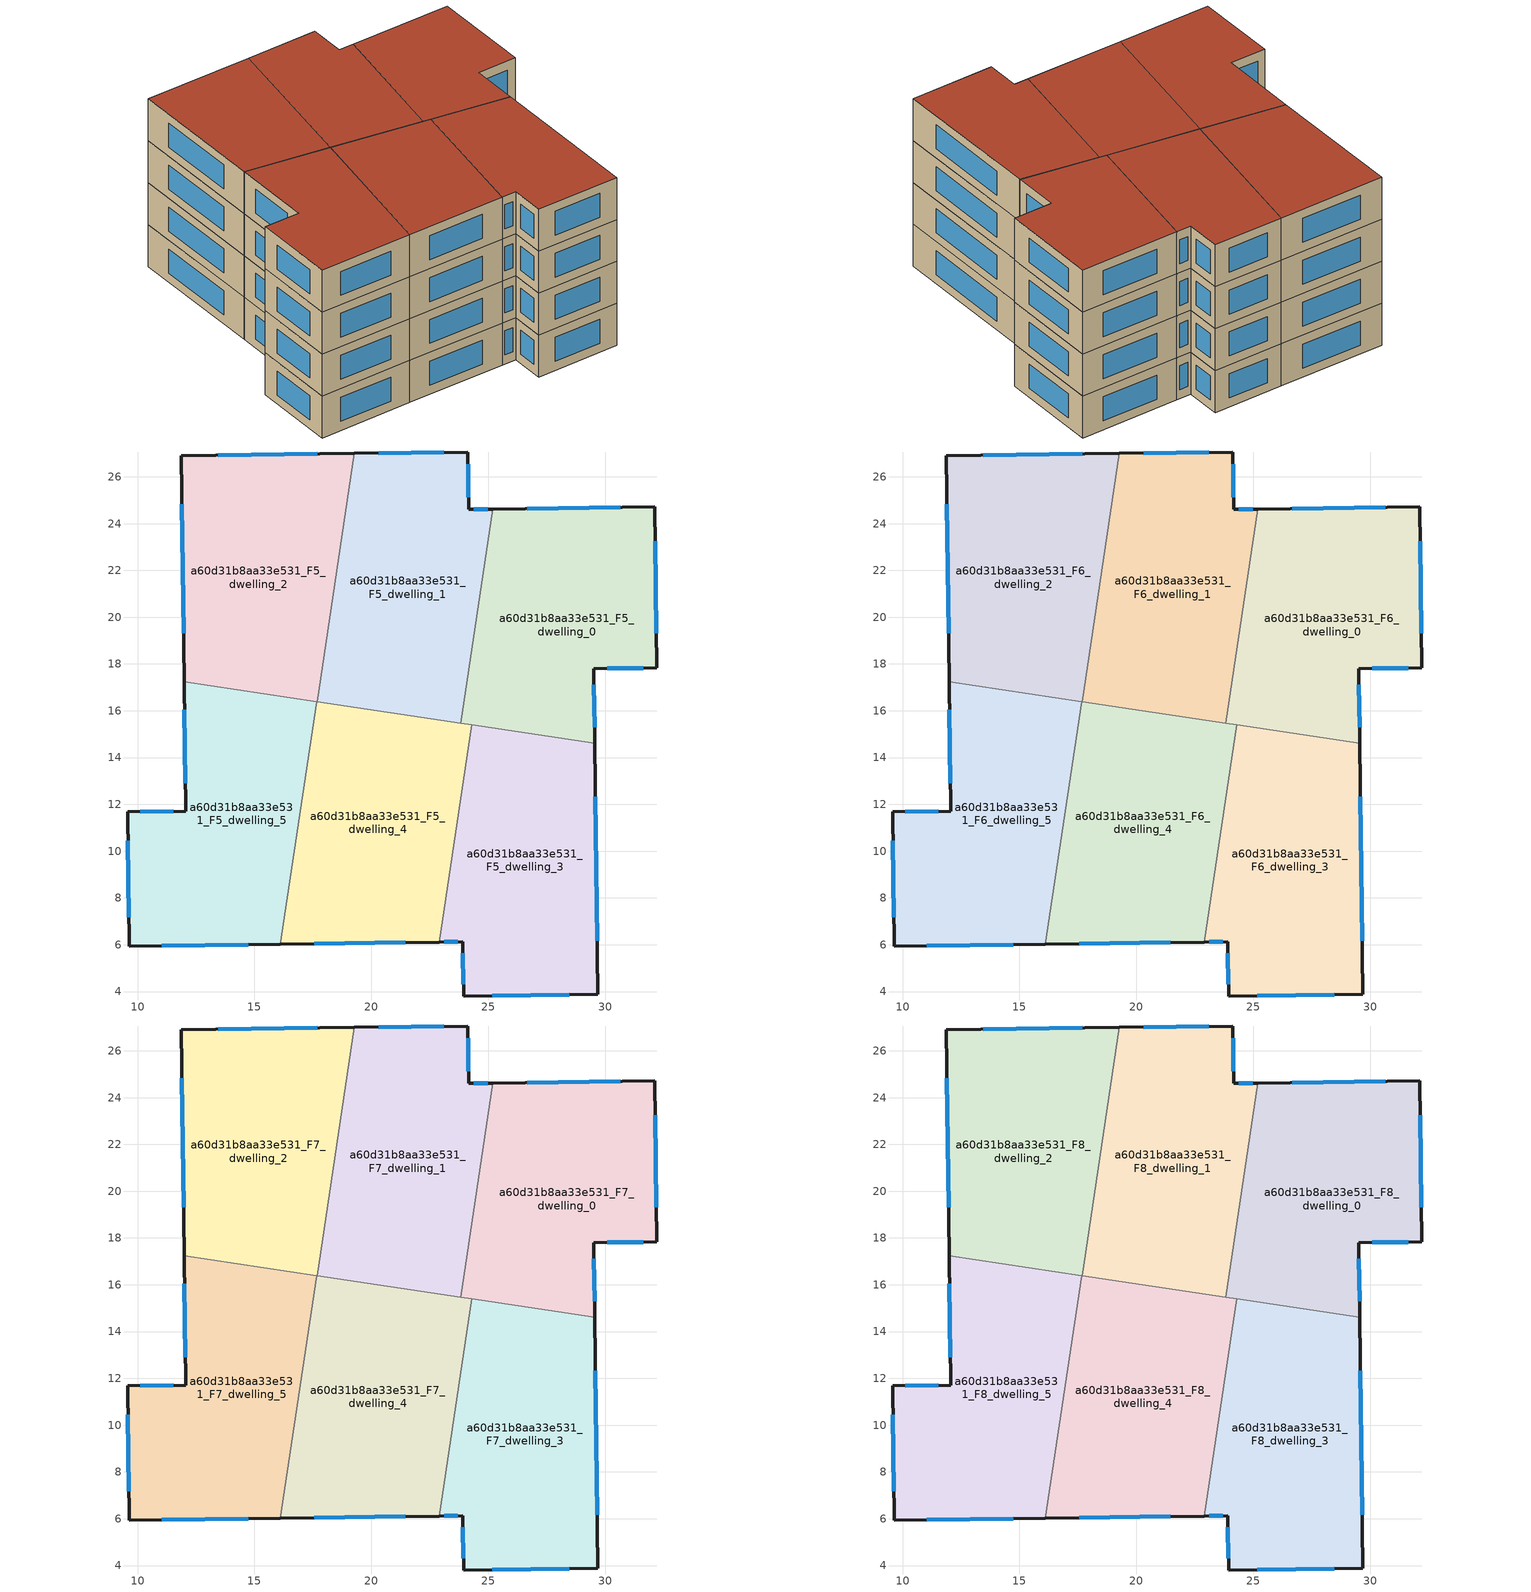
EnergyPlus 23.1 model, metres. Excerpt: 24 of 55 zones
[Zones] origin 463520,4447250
a60d31b8aa33e531_F5_dwelling_0
 floor to a60d31b8aa33e531_F4_dwelling_0 (EU_floor_Construction): 32.12,24.71 32.2,17.83 29.5,17.8 29.54,14.62 23.82,15.47 25.18,24.62 z15
 wall outside (EU_wall_Construction): 29.54,14.62 29.5,17.8 32.2,17.83 32.12,24.71 25.18,24.62 z15:18
 wall to a60d31b8aa33e531_F5_dwelling_1 (EU_wall_Construction): 25.18,24.62 23.82,15.47 z15:18
 wall to a60d31b8aa33e531_F5_dwelling_3 (EU_wall_Construction): 24.29,15.4 29.54,14.62 z15:18
 wall to a60d31b8aa33e531_F5_dwelling_4 (EU_wall_Construction): 23.82,15.47 24.29,15.4 z15:18
 window (EU_Window_Construction): 29.53,15.3 29.51,17.12 / 30.63,24.69 26.67,24.64 / 32.18,19.31 32.13,23.24 / 30.08,17.81 31.62,17.83 z15.64:17.36
a60d31b8aa33e531_F5_dwelling_1
 floor to a60d31b8aa33e531_F4_dwelling_1 (EU_floor_Construction): 24.12,27.06 24.15,24.61 25.18,24.62 23.82,15.47 17.68,16.39 19.27,27 z15
 wall outside (EU_wall_Construction): 25.18,24.62 24.15,24.61 24.12,27.06 19.27,27 z15:18
 wall to a60d31b8aa33e531_F5_dwelling_2 (EU_wall_Construction): 19.27,27 17.68,16.39 z15:18
 wall to a60d31b8aa33e531_F5_dwelling_4 (EU_wall_Construction): 17.68,16.39 23.82,15.47 z15:18
 window (EU_Window_Construction): 23.08,27.05 20.31,27.01 / 24.15,25.13 24.13,26.54 / 24.96,24.62 24.37,24.61 z15.64:17.36
a60d31b8aa33e531_F5_dwelling_2
 floor to a60d31b8aa33e531_F4_dwelling_2 (EU_floor_Construction): 19.27,27 17.68,16.39 11.99,17.24 11.87,26.91 z15
 wall outside (EU_wall_Construction): 19.27,27 11.87,26.91 11.99,17.24 z15:18
 wall to a60d31b8aa33e531_F5_dwelling_5 (EU_wall_Construction): 11.99,17.24 17.66,16.39 z15:18
 wall to a60d31b8aa33e531_F5_dwelling_4 (EU_wall_Construction): 17.66,16.39 17.68,16.39 z15:18
 window (EU_Window_Construction): 11.9,24.84 11.97,19.31 / 17.68,26.98 13.45,26.93 z15.64:17.36
a60d31b8aa33e531_F5_dwelling_3
 floor to a60d31b8aa33e531_F4_dwelling_3 (EU_floor_Construction): 29.54,14.62 29.68,3.88 23.93,3.81 23.9,6.13 22.9,6.12 24.29,15.4 z15
 wall outside (EU_wall_Construction): 22.9,6.12 23.9,6.13 23.93,3.81 29.68,3.88 29.54,14.62 z15:18
 wall to a60d31b8aa33e531_F5_dwelling_4 (EU_wall_Construction): 24.29,15.4 22.9,6.12 z15:18
 window (EU_Window_Construction): 29.65,6.18 29.57,12.32 / 25.17,3.82 28.45,3.86 / 23.91,5.63 23.93,4.3 / 23.12,6.12 23.69,6.13 z15.64:17.36
a60d31b8aa33e531_F5_dwelling_4
 floor to a60d31b8aa33e531_F4_dwelling_4 (EU_floor_Construction): 24.29,15.4 22.9,6.12 16.11,6.03 17.66,16.39 z15
 wall outside (EU_wall_Construction): 16.11,6.03 22.9,6.12 z15:18
 wall to a60d31b8aa33e531_F5_dwelling_5 (EU_wall_Construction): 17.66,16.39 16.11,6.03 z15:18
 window (EU_Window_Construction): 17.56,6.05 21.45,6.1 z15.64:17.36
a60d31b8aa33e531_F5_dwelling_5
 floor to a60d31b8aa33e531_F4_dwelling_5 (EU_floor_Construction): 17.66,16.39 16.11,6.03 9.65,5.94 9.58,11.68 12.06,11.71 11.99,17.24 z15
 wall outside (EU_wall_Construction): 11.99,17.24 12.06,11.71 9.58,11.68 9.65,5.94 16.11,6.03 z15:18
 window (EU_Window_Construction): 12.01,16.05 12.05,12.9 / 11.03,5.96 14.72,6.01 / 9.59,10.45 9.63,7.17 / 11.53,11.71 10.11,11.69 z15.64:17.36
a60d31b8aa33e531_F6_dwelling_0
 floor to a60d31b8aa33e531_F5_dwelling_0 (EU_floor_Construction): 32.12,24.71 32.2,17.83 29.5,17.8 29.54,14.62 23.82,15.47 25.18,24.62 z18
 wall outside (EU_wall_Construction): 29.54,14.62 29.5,17.8 32.2,17.83 32.12,24.71 25.18,24.62 z18:21
 wall to a60d31b8aa33e531_F6_dwelling_1 (EU_wall_Construction): 25.18,24.62 23.82,15.47 z18:21
 wall to a60d31b8aa33e531_F6_dwelling_3 (EU_wall_Construction): 24.29,15.4 29.54,14.62 z18:21
 wall to a60d31b8aa33e531_F6_dwelling_4 (EU_wall_Construction): 23.82,15.47 24.29,15.4 z18:21
 window (EU_Window_Construction): 29.53,15.3 29.51,17.12 / 30.63,24.69 26.67,24.64 / 32.18,19.31 32.13,23.24 / 30.08,17.81 31.62,17.83 z18.64:20.36
a60d31b8aa33e531_F6_dwelling_1
 floor to a60d31b8aa33e531_F5_dwelling_1 (EU_floor_Construction): 24.12,27.06 24.15,24.61 25.18,24.62 23.82,15.47 17.68,16.39 19.27,27 z18
 wall outside (EU_wall_Construction): 25.18,24.62 24.15,24.61 24.12,27.06 19.27,27 z18:21
 wall to a60d31b8aa33e531_F6_dwelling_2 (EU_wall_Construction): 19.27,27 17.68,16.39 z18:21
 wall to a60d31b8aa33e531_F6_dwelling_4 (EU_wall_Construction): 17.68,16.39 23.82,15.47 z18:21
 window (EU_Window_Construction): 23.08,27.05 20.31,27.01 / 24.15,25.13 24.13,26.54 / 24.96,24.62 24.37,24.61 z18.64:20.36
a60d31b8aa33e531_F6_dwelling_2
 floor to a60d31b8aa33e531_F5_dwelling_2 (EU_floor_Construction): 19.27,27 17.68,16.39 11.99,17.24 11.87,26.91 z18
 wall outside (EU_wall_Construction): 19.27,27 11.87,26.91 11.99,17.24 z18:21
 wall to a60d31b8aa33e531_F6_dwelling_5 (EU_wall_Construction): 11.99,17.24 17.66,16.39 z18:21
 wall to a60d31b8aa33e531_F6_dwelling_4 (EU_wall_Construction): 17.66,16.39 17.68,16.39 z18:21
 window (EU_Window_Construction): 11.9,24.84 11.97,19.31 / 17.68,26.98 13.45,26.93 z18.64:20.36
a60d31b8aa33e531_F6_dwelling_3
 floor to a60d31b8aa33e531_F5_dwelling_3 (EU_floor_Construction): 29.54,14.62 29.68,3.88 23.93,3.81 23.9,6.13 22.9,6.12 24.29,15.4 z18
 wall outside (EU_wall_Construction): 22.9,6.12 23.9,6.13 23.93,3.81 29.68,3.88 29.54,14.62 z18:21
 wall to a60d31b8aa33e531_F6_dwelling_4 (EU_wall_Construction): 24.29,15.4 22.9,6.12 z18:21
 window (EU_Window_Construction): 29.65,6.18 29.57,12.32 / 25.17,3.82 28.45,3.86 / 23.91,5.63 23.93,4.3 / 23.12,6.12 23.69,6.13 z18.64:20.36
a60d31b8aa33e531_F6_dwelling_4
 floor to a60d31b8aa33e531_F5_dwelling_4 (EU_floor_Construction): 24.29,15.4 22.9,6.12 16.11,6.03 17.66,16.39 z18
 wall outside (EU_wall_Construction): 16.11,6.03 22.9,6.12 z18:21
 wall to a60d31b8aa33e531_F6_dwelling_5 (EU_wall_Construction): 17.66,16.39 16.11,6.03 z18:21
 window (EU_Window_Construction): 17.56,6.05 21.45,6.1 z18.64:20.36
a60d31b8aa33e531_F6_dwelling_5
 floor to a60d31b8aa33e531_F5_dwelling_5 (EU_floor_Construction): 17.66,16.39 16.11,6.03 9.65,5.94 9.58,11.68 12.06,11.71 11.99,17.24 z18
 wall outside (EU_wall_Construction): 11.99,17.24 12.06,11.71 9.58,11.68 9.65,5.94 16.11,6.03 z18:21
 window (EU_Window_Construction): 12.01,16.05 12.05,12.9 / 11.03,5.96 14.72,6.01 / 9.59,10.45 9.63,7.17 / 11.53,11.71 10.11,11.69 z18.64:20.36
a60d31b8aa33e531_F7_dwelling_0
 floor to a60d31b8aa33e531_F6_dwelling_0 (EU_floor_Construction): 32.12,24.71 32.2,17.83 29.5,17.8 29.54,14.62 23.82,15.47 25.18,24.62 z21
 wall outside (EU_wall_Construction): 29.54,14.62 29.5,17.8 32.2,17.83 32.12,24.71 25.18,24.62 z21:24
 wall to a60d31b8aa33e531_F7_dwelling_1 (EU_wall_Construction): 25.18,24.62 23.82,15.47 z21:24
 wall to a60d31b8aa33e531_F7_dwelling_3 (EU_wall_Construction): 24.29,15.4 29.54,14.62 z21:24
 wall to a60d31b8aa33e531_F7_dwelling_4 (EU_wall_Construction): 23.82,15.47 24.29,15.4 z21:24
 window (EU_Window_Construction): 29.53,15.3 29.51,17.12 / 30.63,24.69 26.67,24.64 / 32.18,19.31 32.13,23.24 / 30.08,17.81 31.62,17.83 z21.64:23.36
a60d31b8aa33e531_F7_dwelling_1
 floor to a60d31b8aa33e531_F6_dwelling_1 (EU_floor_Construction): 24.12,27.06 24.15,24.61 25.18,24.62 23.82,15.47 17.68,16.39 19.27,27 z21
 wall outside (EU_wall_Construction): 25.18,24.62 24.15,24.61 24.12,27.06 19.27,27 z21:24
 wall to a60d31b8aa33e531_F7_dwelling_2 (EU_wall_Construction): 19.27,27 17.68,16.39 z21:24
 wall to a60d31b8aa33e531_F7_dwelling_4 (EU_wall_Construction): 17.68,16.39 23.82,15.47 z21:24
 window (EU_Window_Construction): 23.08,27.05 20.31,27.01 / 24.15,25.13 24.13,26.54 / 24.96,24.62 24.37,24.61 z21.64:23.36
a60d31b8aa33e531_F7_dwelling_2
 floor to a60d31b8aa33e531_F6_dwelling_2 (EU_floor_Construction): 19.27,27 17.68,16.39 11.99,17.24 11.87,26.91 z21
 wall outside (EU_wall_Construction): 19.27,27 11.87,26.91 11.99,17.24 z21:24
 wall to a60d31b8aa33e531_F7_dwelling_5 (EU_wall_Construction): 11.99,17.24 17.66,16.39 z21:24
 wall to a60d31b8aa33e531_F7_dwelling_4 (EU_wall_Construction): 17.66,16.39 17.68,16.39 z21:24
 window (EU_Window_Construction): 11.9,24.84 11.97,19.31 / 17.68,26.98 13.45,26.93 z21.64:23.36
a60d31b8aa33e531_F7_dwelling_3
 floor to a60d31b8aa33e531_F6_dwelling_3 (EU_floor_Construction): 29.54,14.62 29.68,3.88 23.93,3.81 23.9,6.13 22.9,6.12 24.29,15.4 z21
 wall outside (EU_wall_Construction): 22.9,6.12 23.9,6.13 23.93,3.81 29.68,3.88 29.54,14.62 z21:24
 wall to a60d31b8aa33e531_F7_dwelling_4 (EU_wall_Construction): 24.29,15.4 22.9,6.12 z21:24
 window (EU_Window_Construction): 29.65,6.18 29.57,12.32 / 25.17,3.82 28.45,3.86 / 23.91,5.63 23.93,4.3 / 23.12,6.12 23.69,6.13 z21.64:23.36
a60d31b8aa33e531_F7_dwelling_4
 floor to a60d31b8aa33e531_F6_dwelling_4 (EU_floor_Construction): 24.29,15.4 22.9,6.12 16.11,6.03 17.66,16.39 z21
 wall outside (EU_wall_Construction): 16.11,6.03 22.9,6.12 z21:24
 wall to a60d31b8aa33e531_F7_dwelling_5 (EU_wall_Construction): 17.66,16.39 16.11,6.03 z21:24
 window (EU_Window_Construction): 17.56,6.05 21.45,6.1 z21.64:23.36
a60d31b8aa33e531_F7_dwelling_5
 floor to a60d31b8aa33e531_F6_dwelling_5 (EU_floor_Construction): 17.66,16.39 16.11,6.03 9.65,5.94 9.58,11.68 12.06,11.71 11.99,17.24 z21
 wall outside (EU_wall_Construction): 11.99,17.24 12.06,11.71 9.58,11.68 9.65,5.94 16.11,6.03 z21:24
 window (EU_Window_Construction): 12.01,16.05 12.05,12.9 / 11.03,5.96 14.72,6.01 / 9.59,10.45 9.63,7.17 / 11.53,11.71 10.11,11.69 z21.64:23.36
a60d31b8aa33e531_F8_dwelling_0
 floor to a60d31b8aa33e531_F7_dwelling_0 (EU_floor_Construction): 32.12,24.71 32.2,17.83 29.5,17.8 29.54,14.62 23.82,15.47 25.18,24.62 z24
 wall outside (EU_wall_Construction): 29.54,14.62 29.5,17.8 32.2,17.83 32.12,24.71 25.18,24.62 z24:27
 wall to a60d31b8aa33e531_F8_dwelling_1 (EU_wall_Construction): 25.18,24.62 23.82,15.47 z24:27
 wall to a60d31b8aa33e531_F8_dwelling_3 (EU_wall_Construction): 24.29,15.4 29.54,14.62 z24:27
 wall to a60d31b8aa33e531_F8_dwelling_4 (EU_wall_Construction): 23.82,15.47 24.29,15.4 z24:27
 window (EU_Window_Construction): 29.53,15.3 29.51,17.12 / 30.63,24.69 26.67,24.64 / 32.18,19.31 32.13,23.24 / 30.08,17.81 31.62,17.83 z24.64:26.36
 roof outside (EU_roof_Construction): 29.54,14.62 29.5,17.8 32.2,17.83 32.12,24.71 25.18,24.62 23.82,15.47 z27
a60d31b8aa33e531_F8_dwelling_1
 floor to a60d31b8aa33e531_F7_dwelling_1 (EU_floor_Construction): 24.12,27.06 24.15,24.61 25.18,24.62 23.82,15.47 17.68,16.39 19.27,27 z24
 wall outside (EU_wall_Construction): 25.18,24.62 24.15,24.61 24.12,27.06 19.27,27 z24:27
 wall to a60d31b8aa33e531_F8_dwelling_2 (EU_wall_Construction): 19.27,27 17.68,16.39 z24:27
 wall to a60d31b8aa33e531_F8_dwelling_4 (EU_wall_Construction): 17.68,16.39 23.82,15.47 z24:27
 window (EU_Window_Construction): 23.08,27.05 20.31,27.01 / 24.15,25.13 24.13,26.54 / 24.96,24.62 24.37,24.61 z24.64:26.36
 roof outside (EU_roof_Construction): 23.82,15.47 25.18,24.62 24.15,24.61 24.12,27.06 19.27,27 17.68,16.39 z27
a60d31b8aa33e531_F8_dwelling_2
 floor to a60d31b8aa33e531_F7_dwelling_2 (EU_floor_Construction): 19.27,27 17.68,16.39 11.99,17.24 11.87,26.91 z24
 wall outside (EU_wall_Construction): 19.27,27 11.87,26.91 11.99,17.24 z24:27
 wall to a60d31b8aa33e531_F8_dwelling_5 (EU_wall_Construction): 11.99,17.24 17.66,16.39 z24:27
 wall to a60d31b8aa33e531_F8_dwelling_4 (EU_wall_Construction): 17.66,16.39 17.68,16.39 z24:27
 window (EU_Window_Construction): 11.9,24.84 11.97,19.31 / 17.68,26.98 13.45,26.93 z24.64:26.36
 roof outside (EU_roof_Construction): 17.68,16.39 19.27,27 11.87,26.91 11.99,17.24 z27
a60d31b8aa33e531_F8_dwelling_3
 floor to a60d31b8aa33e531_F7_dwelling_3 (EU_floor_Construction): 29.54,14.62 29.68,3.88 23.93,3.81 23.9,6.13 22.9,6.12 24.29,15.4 z24
 wall outside (EU_wall_Construction): 22.9,6.12 23.9,6.13 23.93,3.81 29.68,3.88 29.54,14.62 z24:27
 wall to a60d31b8aa33e531_F8_dwelling_4 (EU_wall_Construction): 24.29,15.4 22.9,6.12 z24:27
 window (EU_Window_Construction): 29.65,6.18 29.57,12.32 / 25.17,3.82 28.45,3.86 / 23.91,5.63 23.93,4.3 / 23.12,6.12 23.69,6.13 z24.64:26.36
 roof outside (EU_roof_Construction): 29.68,3.88 29.54,14.62 24.29,15.4 22.9,6.12 23.9,6.13 23.93,3.81 z27
a60d31b8aa33e531_F8_dwelling_4
 floor to a60d31b8aa33e531_F7_dwelling_4 (EU_floor_Construction): 24.29,15.4 22.9,6.12 16.11,6.03 17.66,16.39 z24
 wall outside (EU_wall_Construction): 16.11,6.03 22.9,6.12 z24:27
 wall to a60d31b8aa33e531_F8_dwelling_5 (EU_wall_Construction): 17.66,16.39 16.11,6.03 z24:27
 window (EU_Window_Construction): 17.56,6.05 21.45,6.1 z24.64:26.36
 roof outside (EU_roof_Construction): 22.9,6.12 24.29,15.4 17.66,16.39 16.11,6.03 z27
a60d31b8aa33e531_F8_dwelling_5
 floor to a60d31b8aa33e531_F7_dwelling_5 (EU_floor_Construction): 17.66,16.39 16.11,6.03 9.65,5.94 9.58,11.68 12.06,11.71 11.99,17.24 z24
 wall outside (EU_wall_Construction): 11.99,17.24 12.06,11.71 9.58,11.68 9.65,5.94 16.11,6.03 z24:27
 window (EU_Window_Construction): 12.01,16.05 12.05,12.9 / 11.03,5.96 14.72,6.01 / 9.59,10.45 9.63,7.17 / 11.53,11.71 10.11,11.69 z24.64:26.36
 roof outside (EU_roof_Construction): 16.11,6.03 17.66,16.39 11.99,17.24 12.06,11.71 9.58,11.68 9.65,5.94 z27
[Building]
EU S2 Campaign: North Axis=0; Terrain=City; Solar Distribution=FullExterior
[Site:Location]
Yerevan-Zvartnots.Intl.AP: Latitude=40.15; Longitude=44.383; Time Zone=4; Elevation=854
[SizingPeriod:WeatherFileDays]
AnnualSizingPeriod: Begin Month=1; Begin Day of Month=1; End Month=12; End Day of Month=31; Day of Week for Start Day=Monday; Use Weather File Daylight Saving Period=No; Use Weather File Rain and Snow Indicators=No
[MATERIAL]
EU_InternalMass_Material: Roughness=MediumRough; Thickness=0.1; Conductivity=1; Density=1800; Specific Heat=900; Thermal Absorptance=0.9; Solar Absorptance=0.7; Visible Absorptance=0.7
[MATERIAL:NOMASS] Roughness=MediumRough; Thermal Absorptance=0.9; Solar Absorptance=0.7; Visible Absorptance=0.7
Name | Thermal Resistance
EU_wall_NoMass | 1.05043
EU_roof_NoMass | 1.45357
EU_floor_NoMass | 0.478065
[WINDOWMATERIAL:SIMPLEGLAZINGSYSTEM]
EU_Window_SimpleGlazing: UFactor=2.5566; Solar Heat Gain Coefficient=0.75; Visible Transmittance=0.75
[CONSTRUCTION]
EU_wall_Construction: EU_wall_NoMass
EU_roof_Construction: EU_roof_NoMass
EU_floor_Construction: EU_floor_NoMass
EU_Window_Construction: EU_Window_SimpleGlazing
EU_InternalMass_Construction: EU_InternalMass_Material
[ZONE] Type=1; Multiplier=1; Ceiling Height=autocalculate; Floor Area=autocalculate; Part of Total Floor Area=Yes
Name | Volume
a60d31b8aa33e531_F5_dwelling_0; a60d31b8aa33e531_F6_dwelling_0; a60d31b8aa33e531_F7_dwelling_0; a60d31b8aa33e531_F8_dwelling_0 | 199.97
a60d31b8aa33e531_F5_dwelling_1; a60d31b8aa33e531_F6_dwelling_1; a60d31b8aa33e531_F7_dwelling_1; a60d31b8aa33e531_F8_dwelling_1 | 199.988
a60d31b8aa33e531_F5_dwelling_2; a60d31b8aa33e531_F6_dwelling_2; a60d31b8aa33e531_F7_dwelling_2; a60d31b8aa33e531_F8_dwelling_2 | 199.975
a60d31b8aa33e531_F5_dwelling_3; a60d31b8aa33e531_F6_dwelling_3; a60d31b8aa33e531_F7_dwelling_3; a60d31b8aa33e531_F8_dwelling_3 | 199.979
a60d31b8aa33e531_F5_dwelling_4; a60d31b8aa33e531_F6_dwelling_4; a60d31b8aa33e531_F7_dwelling_4; a60d31b8aa33e531_F8_dwelling_4 | 199.941
a60d31b8aa33e531_F5_dwelling_5; a60d31b8aa33e531_F6_dwelling_5; a60d31b8aa33e531_F7_dwelling_5; a60d31b8aa33e531_F8_dwelling_5 | 199.967
[INTERNALMASS] Construction=EU_InternalMass_Construction
Name | Zone or ZoneList | Surface Area
a60d31b8aa33e531_F5_dwelling_0_EU_InternalMass | a60d31b8aa33e531_F5_dwelling_0 | 66.6567
a60d31b8aa33e531_F5_dwelling_1_EU_InternalMass | a60d31b8aa33e531_F5_dwelling_1 | 66.6628
a60d31b8aa33e531_F5_dwelling_2_EU_InternalMass | a60d31b8aa33e531_F5_dwelling_2 | 66.6581
a60d31b8aa33e531_F5_dwelling_3_EU_InternalMass | a60d31b8aa33e531_F5_dwelling_3 | 66.6596
a60d31b8aa33e531_F5_dwelling_4_EU_InternalMass | a60d31b8aa33e531_F5_dwelling_4 | 66.6468
a60d31b8aa33e531_F5_dwelling_5_EU_InternalMass | a60d31b8aa33e531_F5_dwelling_5 | 66.6558
a60d31b8aa33e531_F6_dwelling_0_EU_InternalMass | a60d31b8aa33e531_F6_dwelling_0 | 66.6567
a60d31b8aa33e531_F6_dwelling_1_EU_InternalMass | a60d31b8aa33e531_F6_dwelling_1 | 66.6628
a60d31b8aa33e531_F6_dwelling_2_EU_InternalMass | a60d31b8aa33e531_F6_dwelling_2 | 66.6581
a60d31b8aa33e531_F6_dwelling_3_EU_InternalMass | a60d31b8aa33e531_F6_dwelling_3 | 66.6596
a60d31b8aa33e531_F6_dwelling_4_EU_InternalMass | a60d31b8aa33e531_F6_dwelling_4 | 66.6468
a60d31b8aa33e531_F6_dwelling_5_EU_InternalMass | a60d31b8aa33e531_F6_dwelling_5 | 66.6558
a60d31b8aa33e531_F7_dwelling_0_EU_InternalMass | a60d31b8aa33e531_F7_dwelling_0 | 66.6567
a60d31b8aa33e531_F7_dwelling_1_EU_InternalMass | a60d31b8aa33e531_F7_dwelling_1 | 66.6628
a60d31b8aa33e531_F7_dwelling_2_EU_InternalMass | a60d31b8aa33e531_F7_dwelling_2 | 66.6581
a60d31b8aa33e531_F7_dwelling_3_EU_InternalMass | a60d31b8aa33e531_F7_dwelling_3 | 66.6596
a60d31b8aa33e531_F7_dwelling_4_EU_InternalMass | a60d31b8aa33e531_F7_dwelling_4 | 66.6468
a60d31b8aa33e531_F7_dwelling_5_EU_InternalMass | a60d31b8aa33e531_F7_dwelling_5 | 66.6558
a60d31b8aa33e531_F8_dwelling_0_EU_InternalMass | a60d31b8aa33e531_F8_dwelling_0 | 66.6567
a60d31b8aa33e531_F8_dwelling_1_EU_InternalMass | a60d31b8aa33e531_F8_dwelling_1 | 66.6628
a60d31b8aa33e531_F8_dwelling_2_EU_InternalMass | a60d31b8aa33e531_F8_dwelling_2 | 66.6581
a60d31b8aa33e531_F8_dwelling_3_EU_InternalMass | a60d31b8aa33e531_F8_dwelling_3 | 66.6596
a60d31b8aa33e531_F8_dwelling_4_EU_InternalMass | a60d31b8aa33e531_F8_dwelling_4 | 66.6468
a60d31b8aa33e531_F8_dwelling_5_EU_InternalMass | a60d31b8aa33e531_F8_dwelling_5 | 66.6558
[OTHEREQUIPMENT] Fuel Type=Electricity; Design Level Calculation Method=Watts/Area; Power per Zone Floor Area=1; Fraction Latent=0; Fraction Radiant=0; Fraction Lost=0; Carbon Dioxide Generation Rate=0; EndUse Subcategory=EU_Step8_InternalGains
Name | Zone or ZoneList or Space or SpaceList | Schedule
EU_Step8_InternalGain_a60d31b8aa33e531_F5_dwelling_0_f000 | a60d31b8aa33e531_F5_dwelling_0 | EU_Step8_GainSchedule_a60d31b8aa33e531_F5_dwelling_0_f000
EU_Step8_InternalGain_a60d31b8aa33e531_F5_dwelling_1_f000 | a60d31b8aa33e531_F5_dwelling_1 | EU_Step8_GainSchedule_a60d31b8aa33e531_F5_dwelling_1_f000
EU_Step8_InternalGain_a60d31b8aa33e531_F5_dwelling_2_f000 | a60d31b8aa33e531_F5_dwelling_2 | EU_Step8_GainSchedule_a60d31b8aa33e531_F5_dwelling_2_f000
EU_Step8_InternalGain_a60d31b8aa33e531_F5_dwelling_3_f000 | a60d31b8aa33e531_F5_dwelling_3 | EU_Step8_GainSchedule_a60d31b8aa33e531_F5_dwelling_3_f000
EU_Step8_InternalGain_a60d31b8aa33e531_F5_dwelling_4_f000 | a60d31b8aa33e531_F5_dwelling_4 | EU_Step8_GainSchedule_a60d31b8aa33e531_F5_dwelling_4_f000
EU_Step8_InternalGain_a60d31b8aa33e531_F5_dwelling_5_f000 | a60d31b8aa33e531_F5_dwelling_5 | EU_Step8_GainSchedule_a60d31b8aa33e531_F5_dwelling_5_f000
EU_Step8_InternalGain_a60d31b8aa33e531_F6_dwelling_0_f000 | a60d31b8aa33e531_F6_dwelling_0 | EU_Step8_GainSchedule_a60d31b8aa33e531_F6_dwelling_0_f000
EU_Step8_InternalGain_a60d31b8aa33e531_F6_dwelling_1_f000 | a60d31b8aa33e531_F6_dwelling_1 | EU_Step8_GainSchedule_a60d31b8aa33e531_F6_dwelling_1_f000
EU_Step8_InternalGain_a60d31b8aa33e531_F6_dwelling_2_f000 | a60d31b8aa33e531_F6_dwelling_2 | EU_Step8_GainSchedule_a60d31b8aa33e531_F6_dwelling_2_f000
EU_Step8_InternalGain_a60d31b8aa33e531_F6_dwelling_3_f000 | a60d31b8aa33e531_F6_dwelling_3 | EU_Step8_GainSchedule_a60d31b8aa33e531_F6_dwelling_3_f000
EU_Step8_InternalGain_a60d31b8aa33e531_F6_dwelling_4_f000 | a60d31b8aa33e531_F6_dwelling_4 | EU_Step8_GainSchedule_a60d31b8aa33e531_F6_dwelling_4_f000
EU_Step8_InternalGain_a60d31b8aa33e531_F6_dwelling_5_f000 | a60d31b8aa33e531_F6_dwelling_5 | EU_Step8_GainSchedule_a60d31b8aa33e531_F6_dwelling_5_f000
EU_Step8_InternalGain_a60d31b8aa33e531_F7_dwelling_0_f000 | a60d31b8aa33e531_F7_dwelling_0 | EU_Step8_GainSchedule_a60d31b8aa33e531_F7_dwelling_0_f000
EU_Step8_InternalGain_a60d31b8aa33e531_F7_dwelling_1_f000 | a60d31b8aa33e531_F7_dwelling_1 | EU_Step8_GainSchedule_a60d31b8aa33e531_F7_dwelling_1_f000
EU_Step8_InternalGain_a60d31b8aa33e531_F7_dwelling_2_f000 | a60d31b8aa33e531_F7_dwelling_2 | EU_Step8_GainSchedule_a60d31b8aa33e531_F7_dwelling_2_f000
EU_Step8_InternalGain_a60d31b8aa33e531_F7_dwelling_3_f000 | a60d31b8aa33e531_F7_dwelling_3 | EU_Step8_GainSchedule_a60d31b8aa33e531_F7_dwelling_3_f000
EU_Step8_InternalGain_a60d31b8aa33e531_F7_dwelling_4_f000 | a60d31b8aa33e531_F7_dwelling_4 | EU_Step8_GainSchedule_a60d31b8aa33e531_F7_dwelling_4_f000
EU_Step8_InternalGain_a60d31b8aa33e531_F7_dwelling_5_f000 | a60d31b8aa33e531_F7_dwelling_5 | EU_Step8_GainSchedule_a60d31b8aa33e531_F7_dwelling_5_f000
EU_Step8_InternalGain_a60d31b8aa33e531_F8_dwelling_0_f000 | a60d31b8aa33e531_F8_dwelling_0 | EU_Step8_GainSchedule_a60d31b8aa33e531_F8_dwelling_0_f000
EU_Step8_InternalGain_a60d31b8aa33e531_F8_dwelling_1_f000 | a60d31b8aa33e531_F8_dwelling_1 | EU_Step8_GainSchedule_a60d31b8aa33e531_F8_dwelling_1_f000
EU_Step8_InternalGain_a60d31b8aa33e531_F8_dwelling_2_f000 | a60d31b8aa33e531_F8_dwelling_2 | EU_Step8_GainSchedule_a60d31b8aa33e531_F8_dwelling_2_f000
EU_Step8_InternalGain_a60d31b8aa33e531_F8_dwelling_3_f000 | a60d31b8aa33e531_F8_dwelling_3 | EU_Step8_GainSchedule_a60d31b8aa33e531_F8_dwelling_3_f000
EU_Step8_InternalGain_a60d31b8aa33e531_F8_dwelling_4_f000 | a60d31b8aa33e531_F8_dwelling_4 | EU_Step8_GainSchedule_a60d31b8aa33e531_F8_dwelling_4_f000
EU_Step8_InternalGain_a60d31b8aa33e531_F8_dwelling_5_f000 | a60d31b8aa33e531_F8_dwelling_5 | EU_Step8_GainSchedule_a60d31b8aa33e531_F8_dwelling_5_f000
[ZONEVENTILATION:DESIGNFLOWRATE] Schedule=EU_AlwaysOn; Design Flow Rate Calculation Method=AirChanges/Hour; Air Changes per Hour=0.557805; Ventilation Type=Natural; Fan Pressure Rise=0; Fan Total Efficiency=1; Constant Term Coefficient=1; Temperature Term Coefficient=0; Velocity Term Coefficient=0; Velocity Squared Term Coefficient=0; Minimum Indoor Temperature=-100; Maximum Indoor Temperature=100; Delta Temperature=-100; Minimum Outdoor Temperature=-100; Maximum Outdoor Temperature=100; Maximum Wind Speed=40
Name | Zone or ZoneList or Space or SpaceList
EU_ConstantAir_a60d31b8aa33e531_F5_dwelling_0 | a60d31b8aa33e531_F5_dwelling_0
EU_ConstantAir_a60d31b8aa33e531_F5_dwelling_1 | a60d31b8aa33e531_F5_dwelling_1
EU_ConstantAir_a60d31b8aa33e531_F5_dwelling_2 | a60d31b8aa33e531_F5_dwelling_2
EU_ConstantAir_a60d31b8aa33e531_F5_dwelling_3 | a60d31b8aa33e531_F5_dwelling_3
EU_ConstantAir_a60d31b8aa33e531_F5_dwelling_4 | a60d31b8aa33e531_F5_dwelling_4
EU_ConstantAir_a60d31b8aa33e531_F5_dwelling_5 | a60d31b8aa33e531_F5_dwelling_5
EU_ConstantAir_a60d31b8aa33e531_F6_dwelling_0 | a60d31b8aa33e531_F6_dwelling_0
EU_ConstantAir_a60d31b8aa33e531_F6_dwelling_1 | a60d31b8aa33e531_F6_dwelling_1
EU_ConstantAir_a60d31b8aa33e531_F6_dwelling_2 | a60d31b8aa33e531_F6_dwelling_2
EU_ConstantAir_a60d31b8aa33e531_F6_dwelling_3 | a60d31b8aa33e531_F6_dwelling_3
EU_ConstantAir_a60d31b8aa33e531_F6_dwelling_4 | a60d31b8aa33e531_F6_dwelling_4
EU_ConstantAir_a60d31b8aa33e531_F6_dwelling_5 | a60d31b8aa33e531_F6_dwelling_5
EU_ConstantAir_a60d31b8aa33e531_F7_dwelling_0 | a60d31b8aa33e531_F7_dwelling_0
EU_ConstantAir_a60d31b8aa33e531_F7_dwelling_1 | a60d31b8aa33e531_F7_dwelling_1
EU_ConstantAir_a60d31b8aa33e531_F7_dwelling_2 | a60d31b8aa33e531_F7_dwelling_2
EU_ConstantAir_a60d31b8aa33e531_F7_dwelling_3 | a60d31b8aa33e531_F7_dwelling_3
EU_ConstantAir_a60d31b8aa33e531_F7_dwelling_4 | a60d31b8aa33e531_F7_dwelling_4
EU_ConstantAir_a60d31b8aa33e531_F7_dwelling_5 | a60d31b8aa33e531_F7_dwelling_5
EU_ConstantAir_a60d31b8aa33e531_F8_dwelling_0 | a60d31b8aa33e531_F8_dwelling_0
EU_ConstantAir_a60d31b8aa33e531_F8_dwelling_1 | a60d31b8aa33e531_F8_dwelling_1
EU_ConstantAir_a60d31b8aa33e531_F8_dwelling_2 | a60d31b8aa33e531_F8_dwelling_2
EU_ConstantAir_a60d31b8aa33e531_F8_dwelling_3 | a60d31b8aa33e531_F8_dwelling_3
EU_ConstantAir_a60d31b8aa33e531_F8_dwelling_4 | a60d31b8aa33e531_F8_dwelling_4
EU_ConstantAir_a60d31b8aa33e531_F8_dwelling_5 | a60d31b8aa33e531_F8_dwelling_5
[HVACTEMPLATE:THERMOSTAT] Constant Heating Setpoint=20; Constant Cooling Setpoint=50
EU_HeatOnly_a60d31b8aa33e531_F0_dwelling_0; EU_HeatOnly_a60d31b8aa33e531_F0_dwelling_1; EU_HeatOnly_a60d31b8aa33e531_F0_dwelling_2; EU_HeatOnly_a60d31b8aa33e531_F0_dwelling_3; EU_HeatOnly_a60d31b8aa33e531_F0_dwelling_4; EU_HeatOnly_a60d31b8aa33e531_F0_dwelling_5; EU_HeatOnly_a60d31b8aa33e531_F0_dwelling_6; EU_HeatOnly_a60d31b8aa33e531_F1_dwelling_0; EU_HeatOnly_a60d31b8aa33e531_F1_dwelling_1; EU_HeatOnly_a60d31b8aa33e531_F1_dwelling_2; EU_HeatOnly_a60d31b8aa33e531_F1_dwelling_3; EU_HeatOnly_a60d31b8aa33e531_F1_dwelling_4; EU_HeatOnly_a60d31b8aa33e531_F1_dwelling_5; EU_HeatOnly_a60d31b8aa33e531_F2_dwelling_0; EU_HeatOnly_a60d31b8aa33e531_F2_dwelling_1; EU_HeatOnly_a60d31b8aa33e531_F2_dwelling_2; EU_HeatOnly_a60d31b8aa33e531_F2_dwelling_3; EU_HeatOnly_a60d31b8aa33e531_F2_dwelling_4; EU_HeatOnly_a60d31b8aa33e531_F2_dwelling_5; EU_HeatOnly_a60d31b8aa33e531_F3_dwelling_0; EU_HeatOnly_a60d31b8aa33e531_F3_dwelling_1; EU_HeatOnly_a60d31b8aa33e531_F3_dwelling_2; EU_HeatOnly_a60d31b8aa33e531_F3_dwelling_3; EU_HeatOnly_a60d31b8aa33e531_F3_dwelling_4; EU_HeatOnly_a60d31b8aa33e531_F3_dwelling_5; EU_HeatOnly_a60d31b8aa33e531_F4_dwelling_0; EU_HeatOnly_a60d31b8aa33e531_F4_dwelling_1; EU_HeatOnly_a60d31b8aa33e531_F4_dwelling_2; EU_HeatOnly_a60d31b8aa33e531_F4_dwelling_3; EU_HeatOnly_a60d31b8aa33e531_F4_dwelling_4; EU_HeatOnly_a60d31b8aa33e531_F4_dwelling_5; EU_HeatOnly_a60d31b8aa33e531_F5_dwelling_0; EU_HeatOnly_a60d31b8aa33e531_F5_dwelling_1; EU_HeatOnly_a60d31b8aa33e531_F5_dwelling_2; EU_HeatOnly_a60d31b8aa33e531_F5_dwelling_3; EU_HeatOnly_a60d31b8aa33e531_F5_dwelling_4; EU_HeatOnly_a60d31b8aa33e531_F5_dwelling_5; EU_HeatOnly_a60d31b8aa33e531_F6_dwelling_0; EU_HeatOnly_a60d31b8aa33e531_F6_dwelling_1; EU_HeatOnly_a60d31b8aa33e531_F6_dwelling_2; EU_HeatOnly_a60d31b8aa33e531_F6_dwelling_3; EU_HeatOnly_a60d31b8aa33e531_F6_dwelling_4; EU_HeatOnly_a60d31b8aa33e531_F6_dwelling_5; EU_HeatOnly_a60d31b8aa33e531_F7_dwelling_0; EU_HeatOnly_a60d31b8aa33e531_F7_dwelling_1; EU_HeatOnly_a60d31b8aa33e531_F7_dwelling_2; EU_HeatOnly_a60d31b8aa33e531_F7_dwelling_3; EU_HeatOnly_a60d31b8aa33e531_F7_dwelling_4; EU_HeatOnly_a60d31b8aa33e531_F7_dwelling_5; EU_HeatOnly_a60d31b8aa33e531_F8_dwelling_0; EU_HeatOnly_a60d31b8aa33e531_F8_dwelling_1; EU_HeatOnly_a60d31b8aa33e531_F8_dwelling_2; EU_HeatOnly_a60d31b8aa33e531_F8_dwelling_3; EU_HeatOnly_a60d31b8aa33e531_F8_dwelling_4; EU_HeatOnly_a60d31b8aa33e531_F8_dwelling_5
[HVACTEMPLATE:ZONE:IDEALLOADSAIRSYSTEM] System Availability Schedule=EU_AlwaysOn; Maximum Heating Supply Air Temperature=50; Minimum Cooling Supply Air Temperature=13; Maximum Heating Supply Air Humidity Ratio=0.0156; Minimum Cooling Supply Air Humidity Ratio=0.0077; Heating Limit=NoLimit; Cooling Limit=NoLimit; Heating Availability Schedule=EU_AlwaysOn; Cooling Availability Schedule=EU_CoolingOff; Dehumidification Control Type=ConstantSensibleHeatRatio; Cooling Sensible Heat Ratio=0.7; Dehumidification Setpoint=60; Humidification Control Type=None; Humidification Setpoint=30; Outdoor Air Method=None; Outdoor Air Flow Rate per Person=0.00944; Outdoor Air Flow Rate per Zone Floor Area=0; Outdoor Air Flow Rate per Zone=0; Demand Controlled Ventilation Type=None; Outdoor Air Economizer Type=NoEconomizer; Heat Recovery Type=None; Sensible Heat Recovery Effectiveness=0.7; Latent Heat Recovery Effectiveness=0.65
Name | Template Thermostat
a60d31b8aa33e531_F5_dwelling_0 | EU_HeatOnly_a60d31b8aa33e531_F5_dwelling_0
a60d31b8aa33e531_F5_dwelling_1 | EU_HeatOnly_a60d31b8aa33e531_F5_dwelling_1
a60d31b8aa33e531_F5_dwelling_2 | EU_HeatOnly_a60d31b8aa33e531_F5_dwelling_2
a60d31b8aa33e531_F5_dwelling_3 | EU_HeatOnly_a60d31b8aa33e531_F5_dwelling_3
a60d31b8aa33e531_F5_dwelling_4 | EU_HeatOnly_a60d31b8aa33e531_F5_dwelling_4
a60d31b8aa33e531_F5_dwelling_5 | EU_HeatOnly_a60d31b8aa33e531_F5_dwelling_5
a60d31b8aa33e531_F6_dwelling_0 | EU_HeatOnly_a60d31b8aa33e531_F6_dwelling_0
a60d31b8aa33e531_F6_dwelling_1 | EU_HeatOnly_a60d31b8aa33e531_F6_dwelling_1
a60d31b8aa33e531_F6_dwelling_2 | EU_HeatOnly_a60d31b8aa33e531_F6_dwelling_2
a60d31b8aa33e531_F6_dwelling_3 | EU_HeatOnly_a60d31b8aa33e531_F6_dwelling_3
a60d31b8aa33e531_F6_dwelling_4 | EU_HeatOnly_a60d31b8aa33e531_F6_dwelling_4
a60d31b8aa33e531_F6_dwelling_5 | EU_HeatOnly_a60d31b8aa33e531_F6_dwelling_5
a60d31b8aa33e531_F7_dwelling_0 | EU_HeatOnly_a60d31b8aa33e531_F7_dwelling_0
a60d31b8aa33e531_F7_dwelling_1 | EU_HeatOnly_a60d31b8aa33e531_F7_dwelling_1
a60d31b8aa33e531_F7_dwelling_2 | EU_HeatOnly_a60d31b8aa33e531_F7_dwelling_2
a60d31b8aa33e531_F7_dwelling_3 | EU_HeatOnly_a60d31b8aa33e531_F7_dwelling_3
a60d31b8aa33e531_F7_dwelling_4 | EU_HeatOnly_a60d31b8aa33e531_F7_dwelling_4
a60d31b8aa33e531_F7_dwelling_5 | EU_HeatOnly_a60d31b8aa33e531_F7_dwelling_5
a60d31b8aa33e531_F8_dwelling_0 | EU_HeatOnly_a60d31b8aa33e531_F8_dwelling_0
a60d31b8aa33e531_F8_dwelling_1 | EU_HeatOnly_a60d31b8aa33e531_F8_dwelling_1
a60d31b8aa33e531_F8_dwelling_2 | EU_HeatOnly_a60d31b8aa33e531_F8_dwelling_2
a60d31b8aa33e531_F8_dwelling_3 | EU_HeatOnly_a60d31b8aa33e531_F8_dwelling_3
a60d31b8aa33e531_F8_dwelling_4 | EU_HeatOnly_a60d31b8aa33e531_F8_dwelling_4
a60d31b8aa33e531_F8_dwelling_5 | EU_HeatOnly_a60d31b8aa33e531_F8_dwelling_5
[SIZING:ZONE] Zone Cooling Design Supply Air Temperature Input Method=SupplyAirTemperature; Zone Cooling Design Supply Air Temperature=13; Zone Heating Design Supply Air Temperature Input Method=SupplyAirTemperature; Zone Heating Design Supply Air Temperature=50; Zone Cooling Design Supply Air Humidity Ratio=0.008; Zone Heating Design Supply Air Humidity Ratio=0.008; Cooling Design Air Flow Method=DesignDay; Cooling Design Air Flow Rate=0; Cooling Minimum Air Flow per Zone Floor Area=0.000762; Cooling Minimum Air Flow=0; Cooling Minimum Air Flow Fraction=0.2; Heating Design Air Flow Method=DesignDay; Heating Design Air Flow Rate=0; Heating Maximum Air Flow per Zone Floor Area=0.002032; Heating Maximum Air Flow=0.141576; Heating Maximum Air Flow Fraction=0.3; Account for Dedicated Outdoor Air System=No; Dedicated Outdoor Air System Control Strategy=NeutralSupplyAir; Dedicated Outdoor Air Low Setpoint Temperature for Design=autosize; Dedicated Outdoor Air High Setpoint Temperature for Design=autosize; Zone Load Sizing Method=Sensible Load Only No Latent Load; Zone Latent Cooling Design Supply Air Humidity Ratio Input Method=HumidityRatioDifference; Zone Cooling Design Supply Air Humidity Ratio Difference=0.005; Zone Latent Heating Design Supply Air Humidity Ratio Input Method=HumidityRatioDifference; Zone Humidification Design Supply Air Humidity Ratio Difference=0.005
a60d31b8aa33e531_F5_dwelling_0; a60d31b8aa33e531_F5_dwelling_1; a60d31b8aa33e531_F5_dwelling_2; a60d31b8aa33e531_F5_dwelling_3; a60d31b8aa33e531_F5_dwelling_4; a60d31b8aa33e531_F5_dwelling_5; a60d31b8aa33e531_F6_dwelling_0; a60d31b8aa33e531_F6_dwelling_1; a60d31b8aa33e531_F6_dwelling_2; a60d31b8aa33e531_F6_dwelling_3; a60d31b8aa33e531_F6_dwelling_4; a60d31b8aa33e531_F6_dwelling_5; a60d31b8aa33e531_F7_dwelling_0; a60d31b8aa33e531_F7_dwelling_1; a60d31b8aa33e531_F7_dwelling_2; a60d31b8aa33e531_F7_dwelling_3; a60d31b8aa33e531_F7_dwelling_4; a60d31b8aa33e531_F7_dwelling_5; a60d31b8aa33e531_F8_dwelling_0; a60d31b8aa33e531_F8_dwelling_1; a60d31b8aa33e531_F8_dwelling_2; a60d31b8aa33e531_F8_dwelling_3; a60d31b8aa33e531_F8_dwelling_4; a60d31b8aa33e531_F8_dwelling_5
[SCHEDULE:CONSTANT]
Name | Hourly Value
EU_AlwaysOn | 1
EU_CoolingOff | 0
[SCHEDULE:FILE] Column Number=1; Rows to Skip at Top=0; Number of Hours of Data=8760; Column Separator=Comma; Interpolate to Timestep=No; Minutes per Item=60; Adjust Schedule for Daylight Savings=Yes
Name | File
EU_Step8_GainSchedule_a60d31b8aa33e531_F5_dwelling_0_f000 | ../../schedules/a60d31b8aa33e531/a60d31b8aa33e531_F5_dwelling_0_f000_gain.csv
EU_Step8_GainSchedule_a60d31b8aa33e531_F5_dwelling_1_f000 | ../../schedules/a60d31b8aa33e531/a60d31b8aa33e531_F5_dwelling_1_f000_gain.csv
EU_Step8_GainSchedule_a60d31b8aa33e531_F5_dwelling_2_f000 | ../../schedules/a60d31b8aa33e531/a60d31b8aa33e531_F5_dwelling_2_f000_gain.csv
EU_Step8_GainSchedule_a60d31b8aa33e531_F5_dwelling_3_f000 | ../../schedules/a60d31b8aa33e531/a60d31b8aa33e531_F5_dwelling_3_f000_gain.csv
EU_Step8_GainSchedule_a60d31b8aa33e531_F5_dwelling_4_f000 | ../../schedules/a60d31b8aa33e531/a60d31b8aa33e531_F5_dwelling_4_f000_gain.csv
EU_Step8_GainSchedule_a60d31b8aa33e531_F5_dwelling_5_f000 | ../../schedules/a60d31b8aa33e531/a60d31b8aa33e531_F5_dwelling_5_f000_gain.csv
EU_Step8_GainSchedule_a60d31b8aa33e531_F6_dwelling_0_f000 | ../../schedules/a60d31b8aa33e531/a60d31b8aa33e531_F6_dwelling_0_f000_gain.csv
EU_Step8_GainSchedule_a60d31b8aa33e531_F6_dwelling_1_f000 | ../../schedules/a60d31b8aa33e531/a60d31b8aa33e531_F6_dwelling_1_f000_gain.csv
EU_Step8_GainSchedule_a60d31b8aa33e531_F6_dwelling_2_f000 | ../../schedules/a60d31b8aa33e531/a60d31b8aa33e531_F6_dwelling_2_f000_gain.csv
EU_Step8_GainSchedule_a60d31b8aa33e531_F6_dwelling_3_f000 | ../../schedules/a60d31b8aa33e531/a60d31b8aa33e531_F6_dwelling_3_f000_gain.csv
EU_Step8_GainSchedule_a60d31b8aa33e531_F6_dwelling_4_f000 | ../../schedules/a60d31b8aa33e531/a60d31b8aa33e531_F6_dwelling_4_f000_gain.csv
EU_Step8_GainSchedule_a60d31b8aa33e531_F6_dwelling_5_f000 | ../../schedules/a60d31b8aa33e531/a60d31b8aa33e531_F6_dwelling_5_f000_gain.csv
EU_Step8_GainSchedule_a60d31b8aa33e531_F7_dwelling_0_f000 | ../../schedules/a60d31b8aa33e531/a60d31b8aa33e531_F7_dwelling_0_f000_gain.csv
EU_Step8_GainSchedule_a60d31b8aa33e531_F7_dwelling_1_f000 | ../../schedules/a60d31b8aa33e531/a60d31b8aa33e531_F7_dwelling_1_f000_gain.csv
EU_Step8_GainSchedule_a60d31b8aa33e531_F7_dwelling_2_f000 | ../../schedules/a60d31b8aa33e531/a60d31b8aa33e531_F7_dwelling_2_f000_gain.csv
EU_Step8_GainSchedule_a60d31b8aa33e531_F7_dwelling_3_f000 | ../../schedules/a60d31b8aa33e531/a60d31b8aa33e531_F7_dwelling_3_f000_gain.csv
EU_Step8_GainSchedule_a60d31b8aa33e531_F7_dwelling_4_f000 | ../../schedules/a60d31b8aa33e531/a60d31b8aa33e531_F7_dwelling_4_f000_gain.csv
EU_Step8_GainSchedule_a60d31b8aa33e531_F7_dwelling_5_f000 | ../../schedules/a60d31b8aa33e531/a60d31b8aa33e531_F7_dwelling_5_f000_gain.csv
EU_Step8_GainSchedule_a60d31b8aa33e531_F8_dwelling_0_f000 | ../../schedules/a60d31b8aa33e531/a60d31b8aa33e531_F8_dwelling_0_f000_gain.csv
EU_Step8_GainSchedule_a60d31b8aa33e531_F8_dwelling_1_f000 | ../../schedules/a60d31b8aa33e531/a60d31b8aa33e531_F8_dwelling_1_f000_gain.csv
EU_Step8_GainSchedule_a60d31b8aa33e531_F8_dwelling_2_f000 | ../../schedules/a60d31b8aa33e531/a60d31b8aa33e531_F8_dwelling_2_f000_gain.csv
EU_Step8_GainSchedule_a60d31b8aa33e531_F8_dwelling_3_f000 | ../../schedules/a60d31b8aa33e531/a60d31b8aa33e531_F8_dwelling_3_f000_gain.csv
EU_Step8_GainSchedule_a60d31b8aa33e531_F8_dwelling_4_f000 | ../../schedules/a60d31b8aa33e531/a60d31b8aa33e531_F8_dwelling_4_f000_gain.csv
EU_Step8_GainSchedule_a60d31b8aa33e531_F8_dwelling_5_f000 | ../../schedules/a60d31b8aa33e531/a60d31b8aa33e531_F8_dwelling_5_f000_gain.csv
